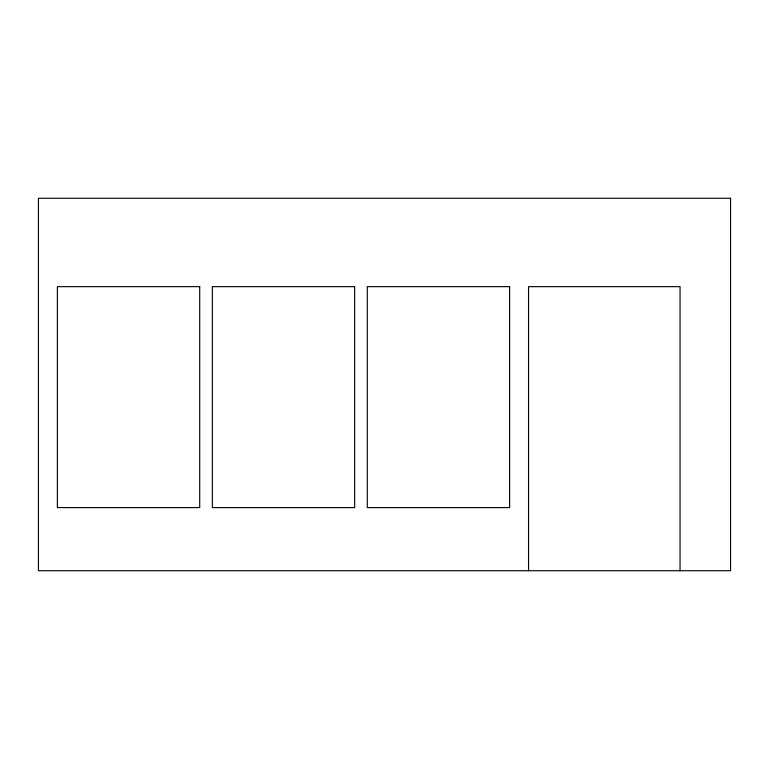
<?xml version="1.0" encoding="UTF-8"?>
<svg xmlns="http://www.w3.org/2000/svg" width="769" height="769" viewBox="0 0 769 769"><rect width="100%" height="100%" fill="white"/><g stroke="black" fill="none" stroke-linecap="round" stroke-linejoin="round"><path stroke-width="1.15" d="M680.046 570.723L680.046 286.654L528.553 286.654L528.553 570.723M730.55 198.277L38.45 198.277L38.45 570.723L730.55 570.723L730.55 198.277M199.709 286.654L57.387 286.654L57.387 507.598L199.709 507.598L199.709 286.654M354.663 286.654L212.34 286.654L212.34 507.598L354.663 507.598L354.663 286.654M509.616 286.654L367.284 286.654L367.284 507.598L509.616 507.598L509.616 286.654"/></g></svg>
